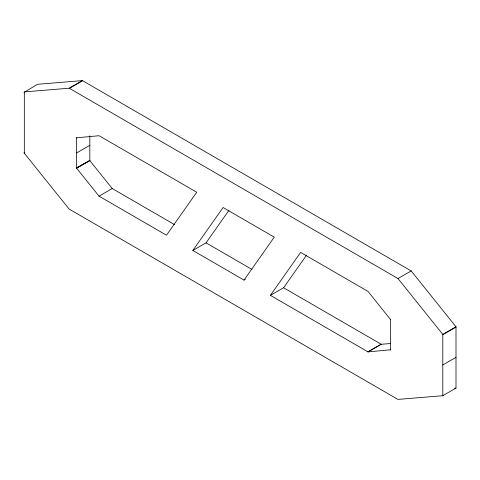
<?xml version="1.0" encoding="UTF-8"?>
<svg xmlns="http://www.w3.org/2000/svg" width="480" height="480" viewBox="0 0 480 480"><rect width="100%" height="100%" fill="white"/><g stroke="black" fill="none" stroke-linecap="round" stroke-linejoin="round"><path stroke-width="0.72" d="M24.036 92.394L37.518 84.3L82.404 80.592L411.186 270.93L456 326.784L456 388.092L442.8 395.7L397.914 399.408L69.132 209.07L24 152.82L24.318 152.952M76.488 137.814L99.072 135.72L196.728 192.252L166.482 235.2L99.036 196.152L76.47 168.024L89.826 160.482L89.826 135.816M390.492 319.518L368.082 291.462L300.636 252.414L270.396 295.356L368.046 351.894L390.63 349.794M443.082 395.214L442.8 395.7L442.8 334.392L456 326.784M192.846 250.458L223.086 207.516L274.278 237.15L244.032 280.098L192.846 250.458L206.046 242.85L229.044 210.186M270.396 295.356L283.596 287.748L306.594 255.084M24.192 152.898L24.318 153.216L24.318 91.908L69.204 88.206L82.404 80.592M69.426 88.332L82.626 80.724M76.632 152.946L89.826 145.338M89.826 160.482L76.47 168.024M89.826 160.614L76.632 168.222L76.632 137.568M99.036 196.152L112.236 188.538L174.492 224.586M244.032 280.098L245.292 279.372M69.204 88.206L397.986 278.538L411.186 270.93M367.938 351.828L381.138 344.22M368.046 351.894L381.246 344.28L390.66 343.506M456 327.048L442.8 334.656L443.118 334.794L397.986 278.538M442.8 364.944L456 357.336M454.53 388.212L456 388.092M206.046 242.85L252.048 269.484M283.596 287.748L381.246 344.28M89.67 160.416L112.236 188.538M442.8 334.392L442.932 334.71M390.492 319.386L390.492 350.04"/></g></svg>
